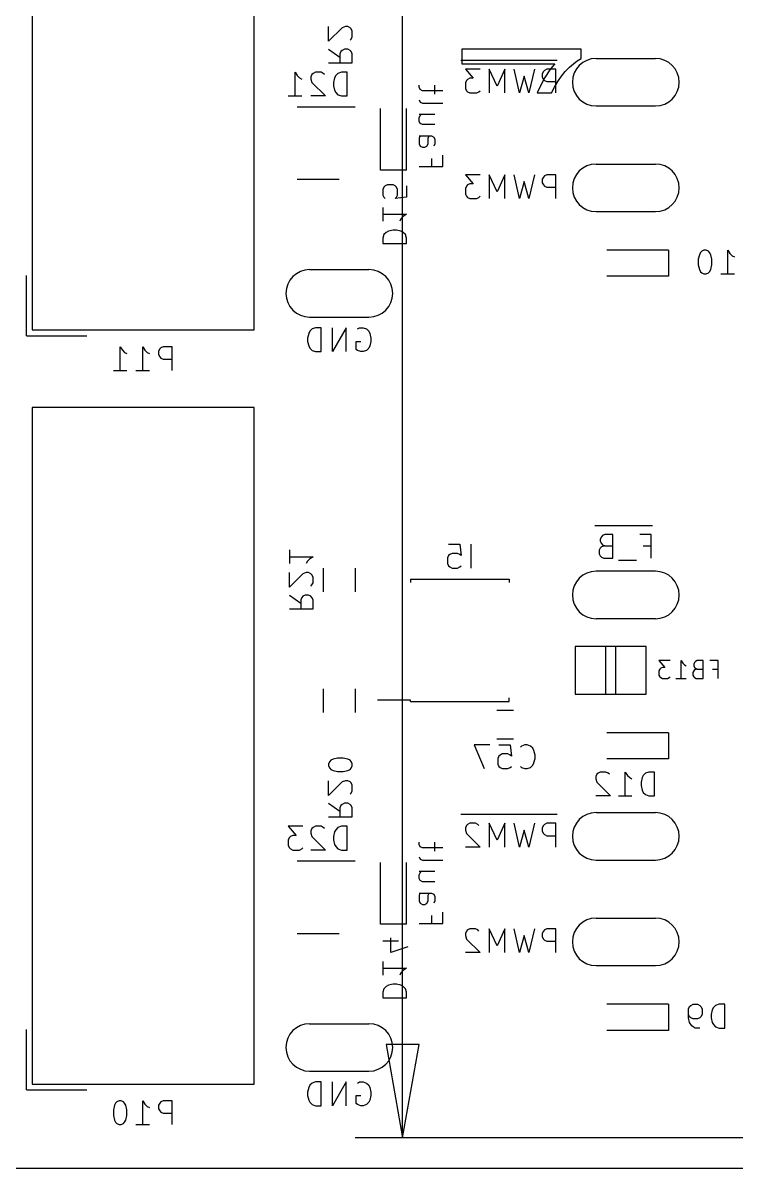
# Model space of a CAD drawing. Extents: x -21 to 324, y -93 to 158.
# Drawn here: x 104.58 to 134.62, y -55.78 to -7.56 of the extents above; entities that cross this region are included whole.
import ezdxf

# ---------------------------------------------------------------- set-up
doc = ezdxf.new("R2010")
doc.units = 0
doc.header["$LTSCALE"] = 10
doc.layers.add('BLACK', color=7, linetype='CONTINUOUS')

msp = doc.modelspace()

# ---------------------------------------------------------------- linework, layer by layer
at = {"layer": 'BLACK', "color": 7, "linetype": 'CONTINUOUS'}
for p, q in [((120.577, -54.511), (120.577, 53.33)), ((104.98, 7.99), (104.98, -20.49)), ((114.33, -20.49), (114.33, 7.99)), ((117.458, -8.337), (117.458, -7.718)), ((118.029, -7.766), (117.458, -8.337)), ((118.172, -7.718), (118.029, -7.766)), ((118.267, -7.718), (118.172, -7.718)), ((118.362, -7.766), (118.267, -7.718)), ((118.41, -7.814), (118.362, -7.766)), ((118.458, -7.909), (118.41, -7.814)), ((118.41, -8.242), (118.458, -8.147)), ((118.458, -8.147), (118.458, -7.909)), ((117.458, -8.671), (117.934, -9.004)), ((118.124, -8.671), (118.029, -8.718)), ((118.267, -8.671), (118.124, -8.671)), ((118.362, -8.718), (118.267, -8.671)), ((118.362, -8.29), (118.41, -8.242)), ((128.097, -8.67), (123.077, -8.67)), ((123.077, -8.67), (123.077, -9.284)), ((128.097, -9.066), (128.097, -8.67)), ((117.981, -8.766), (117.934, -8.861)), ((117.934, -8.861), (117.934, -9.242)), ((118.029, -8.718), (117.981, -8.766)), ((118.41, -8.766), (118.362, -8.718)), ((118.458, -8.861), (118.41, -8.766)), ((118.458, -9.242), (118.458, -8.861)), ((123.982, -9.145), (123.03, -9.145)), ((125.125, -9.145), (123.982, -9.145)), ((126.268, -9.145), (125.125, -9.145)), ((127.091, -9.145), (126.268, -9.145)), ((127.768, -9.283), (127.934, -9.16)), ((127.934, -9.16), (128.097, -9.066)), ((128.725, -9.06), (131.225, -9.06)), ((116.045, -10.639), (116.045, -9.639)), ((116.045, -9.639), (116.14, -9.782)), ((116.902, -9.639), (116.807, -9.687)), ((117.14, -9.639), (116.902, -9.639)), ((117.235, -9.687), (117.14, -9.639)), ((117.458, -9.242), (118.458, -9.242)), ((117.997, -9.639), (117.854, -9.687)), ((118.235, -9.639), (117.997, -9.639)), ((118.235, -10.639), (118.235, -9.639)), ((123.077, -9.284), (126.989, -9.284)), ((123.84, -9.512), (123.22, -9.512)), ((123.22, -9.512), (123.554, -9.893)), ((124.554, -10.227), (124.22, -9.512)), ((124.22, -9.512), (124.22, -10.512)), ((124.887, -9.512), (124.554, -10.227)), ((124.887, -10.512), (124.887, -9.512)), ((125.506, -10.512), (125.268, -9.512)), ((126.125, -9.512), (125.887, -10.512)), ((126.506, -9.608), (126.459, -9.703)), ((126.554, -9.56), (126.506, -9.608)), ((126.649, -9.512), (126.554, -9.56)), ((126.777, -9.54), (126.566, -9.866)), ((127.03, -9.512), (126.649, -9.512)), ((126.883, -9.404), (126.777, -9.54)), ((126.989, -9.284), (126.883, -9.404)), ((127.03, -10.512), (127.03, -9.512)), ((127.263, -9.812), (127.429, -9.612)), ((127.429, -9.612), (127.6, -9.433)), ((127.6, -9.433), (127.768, -9.283)), ((116.14, -9.782), (116.235, -9.877)), ((116.235, -9.877), (116.331, -9.925)), ((116.759, -9.735), (116.712, -9.83)), ((116.712, -9.83), (116.712, -9.925)), ((116.712, -9.925), (116.759, -10.068)), ((116.807, -9.687), (116.759, -9.735)), ((116.759, -10.068), (117.331, -10.639)), ((117.283, -9.735), (117.235, -9.687)), ((117.712, -9.877), (117.664, -10.068)), ((117.664, -10.068), (117.664, -10.211)), ((117.759, -9.782), (117.712, -9.877)), ((117.854, -9.687), (117.759, -9.782)), ((123.268, -9.989), (123.22, -10.084)), ((123.22, -10.084), (123.22, -10.322)), ((123.316, -9.941), (123.268, -9.989)), ((123.411, -9.893), (123.316, -9.941)), ((123.554, -9.893), (123.411, -9.893)), ((125.697, -9.798), (125.506, -10.512)), ((125.887, -10.512), (125.697, -9.798)), ((126.566, -9.866), (126.381, -10.207)), ((126.459, -9.703), (126.459, -9.846)), ((126.459, -9.846), (126.506, -9.941)), ((126.506, -9.941), (126.554, -9.989)), ((126.554, -9.989), (126.649, -10.036)), ((126.649, -10.036), (127.03, -10.036)), ((126.969, -10.263), (127.11, -10.029)), ((127.11, -10.029), (127.263, -9.812)), ((117.664, -10.211), (117.712, -10.401)), ((117.712, -10.401), (117.759, -10.496)), ((117.759, -10.496), (117.854, -10.592)), ((117.854, -10.592), (117.997, -10.639)), ((121.268, -10.274), (121.268, -10.179)), ((121.315, -10.37), (121.268, -10.274)), ((121.411, -10.417), (121.315, -10.37)), ((122.268, -10.417), (121.411, -10.417)), ((121.934, -10.56), (121.934, -10.179)), ((123.22, -10.322), (123.268, -10.417)), ((123.268, -10.417), (123.316, -10.465)), ((123.316, -10.465), (123.411, -10.512)), ((123.411, -10.512), (123.697, -10.512)), ((123.697, -10.512), (123.792, -10.465)), ((123.792, -10.465), (123.84, -10.417)), ((126.381, -10.207), (126.249, -10.512)), ((126.249, -10.512), (126.842, -10.512)), ((126.842, -10.512), (126.969, -10.263)), ((115.759, -10.639), (116.331, -10.639)), ((116.141, -11.09), (118.571, -11.09)), ((117.331, -10.639), (116.712, -10.639)), ((117.997, -10.639), (118.235, -10.639)), ((121.268, -10.798), (121.315, -10.894)), ((121.315, -10.894), (121.411, -10.941)), ((121.411, -10.941), (122.268, -10.941)), ((128.725, -11.06), (131.225, -11.06)), ((119.646, -13.76), (119.646, -11.16)), ((120.746, -13.76), (120.746, -11.16)), ((121.934, -11.417), (121.268, -11.417)), ((121.268, -11.56), (121.315, -11.465)), ((121.268, -11.703), (121.268, -11.56)), ((121.315, -11.465), (121.363, -11.417)), ((121.315, -11.798), (121.268, -11.703)), ((121.411, -11.846), (121.315, -11.798)), ((121.934, -11.846), (121.411, -11.846)), ((121.268, -12.322), (121.791, -12.322)), ((121.315, -12.322), (121.268, -12.417)), ((121.268, -12.417), (121.268, -12.655)), ((121.649, -12.417), (121.696, -12.322)), ((121.649, -12.655), (121.649, -12.417)), ((121.791, -12.322), (121.887, -12.37)), ((121.887, -12.37), (121.934, -12.465)), ((121.934, -12.465), (121.934, -12.655)), ((121.268, -12.655), (121.315, -12.751)), ((121.315, -12.751), (121.411, -12.798)), ((121.411, -12.798), (121.506, -12.798)), ((121.506, -12.798), (121.601, -12.751)), ((121.601, -12.751), (121.649, -12.655)), ((121.934, -12.655), (121.887, -12.751)), ((121.791, -13.274), (121.791, -13.608)), ((122.268, -13.608), (122.268, -13.132)), ((120.746, -13.76), (119.646, -13.76)), ((121.268, -13.608), (122.268, -13.608)), ((123.84, -13.957), (123.22, -13.957)), ((123.22, -13.957), (123.554, -14.338)), ((124.554, -14.672), (124.22, -13.957)), ((124.22, -13.957), (124.22, -14.957)), ((124.887, -13.957), (124.554, -14.672)), ((124.887, -14.957), (124.887, -13.957)), ((125.506, -14.957), (125.268, -13.957)), ((126.125, -13.957), (125.887, -14.957)), ((126.649, -13.957), (126.554, -14.005)), ((127.03, -13.957), (126.649, -13.957)), ((127.03, -14.957), (127.03, -13.957)), ((128.725, -13.505), (131.225, -13.505)), ((117.901, -14.16), (116.141, -14.16)), ((119.839, -14.429), (119.791, -14.476)), ((119.934, -14.381), (119.839, -14.429)), ((120.172, -14.381), (119.934, -14.381)), ((120.267, -14.429), (120.172, -14.381)), ((120.315, -14.476), (120.267, -14.429)), ((120.744, -14.429), (120.744, -14.905)), ((123.268, -14.434), (123.22, -14.529)), ((123.316, -14.386), (123.268, -14.434)), ((123.411, -14.338), (123.316, -14.386)), ((123.554, -14.338), (123.411, -14.338)), ((125.697, -14.243), (125.506, -14.957)), ((125.887, -14.957), (125.697, -14.243)), ((126.506, -14.053), (126.459, -14.148)), ((126.459, -14.148), (126.459, -14.291)), ((126.459, -14.291), (126.506, -14.386)), ((126.554, -14.005), (126.506, -14.053)), ((126.506, -14.386), (126.554, -14.434)), ((126.554, -14.434), (126.649, -14.481)), ((119.791, -14.476), (119.744, -14.572)), ((119.744, -14.572), (119.744, -14.81)), ((119.744, -14.81), (119.791, -14.905)), ((119.791, -14.905), (119.839, -14.952)), ((120.744, -14.905), (120.267, -14.952)), ((120.267, -14.952), (120.315, -14.905)), ((120.363, -14.572), (120.315, -14.476)), ((120.315, -14.905), (120.363, -14.81)), ((120.363, -14.81), (120.363, -14.572)), ((123.22, -14.529), (123.22, -14.767)), ((123.22, -14.767), (123.268, -14.862)), ((123.268, -14.862), (123.316, -14.91)), ((123.316, -14.91), (123.411, -14.957)), ((123.697, -14.957), (123.792, -14.91)), ((123.792, -14.91), (123.84, -14.862)), ((126.649, -14.481), (127.03, -14.481)), ((119.744, -15.333), (119.744, -15.905)), ((123.411, -14.957), (123.697, -14.957)), ((119.744, -15.619), (120.744, -15.619)), ((120.506, -15.81), (120.458, -15.905)), ((120.601, -15.714), (120.506, -15.81)), ((120.744, -15.619), (120.601, -15.714)), ((128.725, -15.505), (131.225, -15.505)), ((119.887, -16.381), (119.791, -16.476)), ((119.982, -16.333), (119.887, -16.381)), ((120.172, -16.286), (119.982, -16.333)), ((120.315, -16.286), (120.172, -16.286)), ((120.506, -16.333), (120.315, -16.286)), ((120.601, -16.381), (120.506, -16.333)), ((120.696, -16.476), (120.601, -16.381)), ((119.791, -16.476), (119.744, -16.619)), ((119.744, -16.619), (119.744, -16.857)), ((119.744, -16.857), (120.744, -16.857)), ((120.744, -16.619), (120.696, -16.476)), ((120.744, -16.857), (120.744, -16.619)), ((131.775, -17.13), (129.175, -17.13)), ((131.775, -17.13), (131.775, -18.23)), ((133.079, -17.323), (133.031, -17.513)), ((133.126, -17.228), (133.079, -17.323)), ((133.174, -17.18), (133.126, -17.228)), ((133.269, -17.132), (133.174, -17.18)), ((133.364, -17.132), (133.269, -17.132)), ((133.46, -17.18), (133.364, -17.132)), ((133.507, -17.228), (133.46, -17.18)), ((133.555, -17.323), (133.507, -17.228)), ((133.603, -17.513), (133.555, -17.323)), ((134.269, -18.132), (134.269, -17.132)), ((134.269, -17.132), (134.364, -17.275)), ((134.364, -17.275), (134.46, -17.37)), ((133.031, -17.513), (133.031, -17.751)), ((133.031, -17.751), (133.079, -17.942)), ((133.555, -17.942), (133.603, -17.751)), ((133.603, -17.751), (133.603, -17.513)), ((134.46, -17.37), (134.555, -17.418)), ((104.73, -20.74), (104.73, -18.2)), ((116.66, -17.95), (119.16, -17.95)), ((131.775, -18.23), (129.175, -18.23)), ((133.079, -17.942), (133.126, -18.037)), ((133.126, -18.037), (133.174, -18.085)), ((133.174, -18.085), (133.269, -18.132)), ((133.269, -18.132), (133.364, -18.132)), ((133.364, -18.132), (133.46, -18.085)), ((133.46, -18.085), (133.507, -18.037)), ((133.507, -18.037), (133.555, -17.942)), ((133.984, -18.132), (134.555, -18.132)), ((116.66, -19.95), (119.16, -19.95)), ((104.98, -20.49), (114.33, -20.49)), ((116.624, -20.64), (116.577, -20.831)), ((116.672, -20.545), (116.624, -20.64)), ((116.767, -20.45), (116.672, -20.545)), ((116.91, -20.402), (116.767, -20.45)), ((117.148, -20.402), (116.91, -20.402)), ((117.148, -21.402), (117.148, -20.402)), ((118.196, -20.402), (117.624, -21.402)), ((117.624, -21.402), (117.624, -20.402)), ((118.196, -21.402), (118.196, -20.402)), ((118.672, -20.45), (118.767, -20.402)), ((118.767, -20.402), (118.91, -20.402)), ((118.91, -20.402), (119.053, -20.45)), ((119.053, -20.45), (119.148, -20.545)), ((119.148, -20.545), (119.196, -20.64)), ((119.196, -20.64), (119.243, -20.831)), ((104.73, -20.74), (107.27, -20.74)), ((108.679, -22.196), (108.679, -21.196)), ((108.679, -21.196), (108.774, -21.339)), ((109.631, -22.196), (109.631, -21.196)), ((109.631, -21.196), (109.726, -21.339)), ((110.488, -21.196), (110.393, -21.244)), ((110.869, -21.196), (110.488, -21.196)), ((110.869, -22.196), (110.869, -21.196)), ((116.577, -20.831), (116.577, -20.974)), ((116.577, -20.974), (116.624, -21.164)), ((116.624, -21.164), (116.672, -21.26)), ((118.624, -21.307), (118.624, -20.974)), ((118.624, -20.974), (118.815, -20.974)), ((119.196, -21.164), (119.148, -21.26)), ((119.243, -20.974), (119.196, -21.164)), ((119.243, -20.831), (119.243, -20.974)), ((108.774, -21.339), (108.869, -21.434)), ((108.869, -21.434), (108.965, -21.482)), ((109.726, -21.339), (109.822, -21.434)), ((109.822, -21.434), (109.917, -21.482)), ((110.346, -21.292), (110.298, -21.387)), ((110.298, -21.387), (110.298, -21.53)), ((110.298, -21.53), (110.346, -21.625)), ((110.393, -21.244), (110.346, -21.292)), ((110.346, -21.625), (110.393, -21.673)), ((110.393, -21.673), (110.488, -21.72)), ((116.672, -21.26), (116.767, -21.355)), ((116.767, -21.355), (116.91, -21.402)), ((116.91, -21.402), (117.148, -21.402)), ((118.672, -21.355), (118.624, -21.307)), ((118.815, -21.402), (118.672, -21.355)), ((118.91, -21.402), (118.815, -21.402)), ((119.053, -21.355), (118.91, -21.402)), ((119.148, -21.26), (119.053, -21.355)), ((110.488, -21.72), (110.869, -21.72)), ((108.393, -22.196), (108.965, -22.196)), ((109.346, -22.196), (109.917, -22.196)), ((114.33, -23.76), (104.98, -23.76)), ((104.98, -23.76), (104.98, -52.24)), ((114.33, -52.24), (114.33, -23.76)), ((129.666, -28.735), (128.666, -28.735)), ((130.427, -28.735), (129.666, -28.735)), ((131.108, -28.735), (130.427, -28.735)), ((128.951, -29.198), (128.904, -29.293)), ((128.904, -29.293), (128.904, -29.388)), ((128.904, -29.388), (128.951, -29.483)), ((128.999, -29.15), (128.951, -29.198)), ((129.094, -29.102), (128.999, -29.15)), ((129.427, -29.102), (129.094, -29.102)), ((129.427, -30.102), (129.427, -29.102)), ((131.046, -29.102), (130.57, -29.102)), ((131.046, -30.102), (131.046, -29.102)), ((115.807, -29.753), (115.807, -30.325)), ((122.514, -29.515), (122.99, -29.515)), ((122.99, -29.515), (123.038, -29.991)), ((123.466, -30.515), (123.466, -29.515)), ((128.904, -29.674), (128.856, -29.769)), ((128.856, -29.769), (128.856, -29.912)), ((128.951, -29.626), (128.904, -29.674)), ((128.951, -29.483), (128.999, -29.531)), ((129.094, -29.579), (128.951, -29.626)), ((128.999, -29.531), (129.094, -29.579)), ((129.094, -29.579), (129.427, -29.579)), ((130.713, -29.579), (131.046, -29.579)), ((115.807, -30.039), (116.807, -30.039)), ((116.569, -30.229), (116.521, -30.325)), ((116.664, -30.134), (116.569, -30.229)), ((116.807, -30.039), (116.664, -30.134)), ((122.514, -29.991), (122.466, -30.086)), ((122.466, -30.086), (122.466, -30.324)), ((122.466, -30.324), (122.514, -30.42)), ((122.561, -29.943), (122.514, -29.991)), ((122.657, -29.896), (122.561, -29.943)), ((122.895, -29.896), (122.657, -29.896)), ((122.99, -29.943), (122.895, -29.896)), ((123.038, -29.991), (122.99, -29.943)), ((128.856, -29.912), (128.904, -30.007)), ((128.904, -30.007), (128.951, -30.055)), ((128.951, -30.055), (129.046, -30.102)), ((129.046, -30.102), (129.427, -30.102)), ((130.427, -30.198), (129.666, -30.198)), ((115.807, -31.325), (115.807, -30.705)), ((116.378, -30.753), (115.807, -31.325)), ((116.521, -30.705), (116.378, -30.753)), ((116.616, -30.705), (116.521, -30.705)), ((116.711, -30.753), (116.616, -30.705)), ((116.759, -30.801), (116.711, -30.753)), ((116.807, -30.896), (116.759, -30.801)), ((117.23, -30.515), (117.23, -31.515)), ((118.59, -31.515), (118.59, -30.515)), ((122.514, -30.42), (122.561, -30.467)), ((122.561, -30.467), (122.657, -30.515)), ((122.657, -30.515), (122.895, -30.515)), ((122.895, -30.515), (122.99, -30.467)), ((122.99, -30.467), (123.038, -30.42)), ((131.225, -30.65), (128.725, -30.65)), ((116.711, -31.277), (116.759, -31.229)), ((116.759, -31.229), (116.807, -31.134)), ((116.807, -31.134), (116.807, -30.896)), ((120.915, -30.98), (120.915, -31.125)), ((120.915, -30.98), (125.065, -30.98)), ((125.065, -30.98), (125.065, -31.125)), ((115.807, -31.658), (116.283, -31.991)), ((116.33, -31.753), (116.283, -31.848)), ((116.378, -31.705), (116.33, -31.753)), ((116.473, -31.658), (116.378, -31.705)), ((116.616, -31.658), (116.473, -31.658)), ((116.711, -31.705), (116.616, -31.658)), ((116.759, -31.753), (116.711, -31.705)), ((116.807, -31.848), (116.759, -31.753)), ((115.807, -32.229), (116.807, -32.229)), ((116.283, -31.848), (116.283, -32.229)), ((116.807, -32.229), (116.807, -31.848)), ((131.225, -32.65), (128.725, -32.65)), ((127.839, -33.824), (127.839, -35.826)), ((130.841, -33.824), (127.839, -33.824)), ((129.139, -35.826), (129.139, -33.824)), ((129.541, -33.824), (129.541, -35.826)), ((130.841, -35.826), (130.841, -33.824)), ((131.839, -34.415), (131.375, -34.415)), ((131.375, -34.415), (131.625, -34.7)), ((131.518, -34.7), (131.447, -34.736)), ((131.625, -34.7), (131.518, -34.7)), ((132.303, -35.164), (132.303, -34.415)), ((132.303, -34.415), (132.374, -34.522)), ((132.374, -34.522), (132.446, -34.593)), ((132.446, -34.593), (132.517, -34.629)), ((132.874, -34.486), (132.838, -34.557)), ((132.838, -34.557), (132.838, -34.629)), ((132.838, -34.629), (132.874, -34.7)), ((132.91, -34.45), (132.874, -34.486)), ((132.874, -34.7), (132.91, -34.736)), ((132.981, -34.415), (132.91, -34.45)), ((133.231, -34.415), (132.981, -34.415)), ((133.231, -35.164), (133.231, -34.415)), ((133.873, -34.415), (133.516, -34.415)), ((133.873, -35.164), (133.873, -34.415)), ((131.411, -34.771), (131.375, -34.843)), ((131.375, -34.843), (131.375, -35.021)), ((131.375, -35.021), (131.411, -35.093)), ((131.447, -34.736), (131.411, -34.771)), ((131.411, -35.093), (131.447, -35.128)), ((131.447, -35.128), (131.518, -35.164)), ((131.518, -35.164), (131.732, -35.164)), ((131.732, -35.164), (131.804, -35.128)), ((131.804, -35.128), (131.839, -35.093)), ((132.089, -35.164), (132.517, -35.164)), ((132.838, -34.843), (132.803, -34.914)), ((132.803, -34.914), (132.803, -35.021)), ((132.803, -35.021), (132.838, -35.093)), ((132.874, -34.807), (132.838, -34.843)), ((132.838, -35.093), (132.874, -35.128)), ((132.981, -34.771), (132.874, -34.807)), ((132.874, -35.128), (132.945, -35.164)), ((132.91, -34.736), (132.981, -34.771)), ((132.945, -35.164), (133.231, -35.164)), ((132.981, -34.771), (133.231, -34.771)), ((133.623, -34.771), (133.873, -34.771)), ((117.23, -35.595), (117.23, -36.595)), ((118.59, -36.595), (118.59, -35.595)), ((120.915, -36.08), (119.515, -36.08)), ((120.915, -36.13), (120.915, -36.08)), ((120.915, -36.13), (125.065, -36.13)), ((125.065, -36.13), (125.065, -35.985)), ((127.839, -35.826), (130.841, -35.826)), ((125.245, -36.511), (124.545, -36.511)), ((131.775, -37.45), (129.175, -37.45)), ((131.775, -37.45), (131.775, -38.55)), ((124.252, -37.96), (123.586, -37.96)), ((123.586, -37.96), (124.014, -38.96)), ((124.545, -37.711), (125.245, -37.711)), ((124.633, -37.96), (125.109, -37.96)), ((125.109, -37.96), (125.157, -38.437)), ((125.586, -38.008), (125.538, -38.056)), ((125.728, -37.96), (125.586, -38.008)), ((125.824, -37.96), (125.728, -37.96)), ((125.966, -38.008), (125.824, -37.96)), ((126.062, -38.103), (125.966, -38.008)), ((117.648, -38.564), (117.553, -38.611)), ((117.839, -38.516), (117.648, -38.564)), ((118.077, -38.516), (117.839, -38.516)), ((118.267, -38.564), (118.077, -38.516)), ((118.362, -38.611), (118.267, -38.564)), ((124.633, -38.437), (124.586, -38.532)), ((124.586, -38.532), (124.586, -38.77)), ((124.681, -38.389), (124.633, -38.437)), ((124.776, -38.341), (124.681, -38.389)), ((125.014, -38.341), (124.776, -38.341)), ((125.109, -38.389), (125.014, -38.341)), ((125.157, -38.437), (125.109, -38.389)), ((126.109, -38.198), (126.062, -38.103)), ((126.157, -38.389), (126.109, -38.198)), ((126.109, -38.722), (126.157, -38.532)), ((126.157, -38.532), (126.157, -38.389)), ((131.775, -38.55), (129.175, -38.55)), ((117.505, -38.659), (117.458, -38.754)), ((117.458, -38.754), (117.458, -38.849)), ((117.458, -38.849), (117.505, -38.945)), ((117.553, -38.611), (117.505, -38.659)), ((117.505, -38.945), (117.553, -38.992)), ((117.553, -38.992), (117.648, -39.04)), ((117.648, -39.04), (117.839, -39.087)), ((118.077, -39.087), (118.267, -39.04)), ((118.267, -39.04), (118.362, -38.992)), ((118.41, -38.659), (118.362, -38.611)), ((118.362, -38.992), (118.41, -38.945)), ((118.458, -38.754), (118.41, -38.659)), ((118.41, -38.945), (118.458, -38.849)), ((118.458, -38.849), (118.458, -38.754)), ((124.586, -38.77), (124.633, -38.865)), ((124.633, -38.865), (124.681, -38.913)), ((124.681, -38.913), (124.776, -38.96)), ((124.776, -38.96), (125.014, -38.96)), ((125.014, -38.96), (125.109, -38.913)), ((125.109, -38.913), (125.157, -38.865)), ((125.538, -38.865), (125.586, -38.913)), ((125.586, -38.913), (125.728, -38.96)), ((125.728, -38.96), (125.824, -38.96)), ((125.824, -38.96), (125.966, -38.913)), ((125.966, -38.913), (126.062, -38.817)), ((126.062, -38.817), (126.109, -38.722)), ((117.458, -40.087), (117.458, -39.468)), ((118.029, -39.516), (117.458, -40.087)), ((117.839, -39.087), (118.077, -39.087)), ((118.172, -39.468), (118.029, -39.516)), ((118.267, -39.468), (118.172, -39.468)), ((118.362, -39.516), (118.267, -39.468)), ((118.41, -39.564), (118.362, -39.516)), ((128.761, -39.199), (128.713, -39.294)), ((128.713, -39.294), (128.713, -39.389)), ((128.713, -39.389), (128.761, -39.532)), ((128.808, -39.151), (128.761, -39.199)), ((128.761, -39.532), (129.332, -40.103)), ((128.904, -39.103), (128.808, -39.151)), ((129.142, -39.103), (128.904, -39.103)), ((129.237, -39.151), (129.142, -39.103)), ((129.285, -39.199), (129.237, -39.151)), ((129.951, -40.103), (129.951, -39.103)), ((129.951, -39.103), (130.046, -39.246)), ((130.046, -39.246), (130.142, -39.341)), ((130.142, -39.341), (130.237, -39.389)), ((130.666, -39.341), (130.618, -39.532)), ((130.618, -39.532), (130.618, -39.675)), ((130.713, -39.246), (130.666, -39.341)), ((130.808, -39.151), (130.713, -39.246)), ((130.951, -39.103), (130.808, -39.151)), ((131.189, -39.103), (130.951, -39.103)), ((131.189, -40.103), (131.189, -39.103)), ((118.362, -40.04), (118.41, -39.992)), ((118.458, -39.659), (118.41, -39.564)), ((118.41, -39.992), (118.458, -39.897)), ((118.458, -39.897), (118.458, -39.659)), ((130.618, -39.675), (130.666, -39.865)), ((130.666, -39.865), (130.713, -39.96)), ((130.713, -39.96), (130.808, -40.056)), ((117.458, -40.421), (117.934, -40.754)), ((118.029, -40.468), (117.981, -40.516)), ((118.124, -40.421), (118.029, -40.468)), ((118.267, -40.421), (118.124, -40.421)), ((118.362, -40.468), (118.267, -40.421)), ((118.41, -40.516), (118.362, -40.468)), ((129.332, -40.103), (128.713, -40.103)), ((129.666, -40.103), (130.237, -40.103)), ((130.808, -40.056), (130.951, -40.103)), ((130.951, -40.103), (131.189, -40.103)), ((117.981, -40.516), (117.934, -40.611)), ((117.934, -40.611), (117.934, -40.992)), ((118.458, -40.611), (118.41, -40.516)), ((118.458, -40.992), (118.458, -40.611)), ((123.982, -40.895), (123.03, -40.895)), ((125.125, -40.895), (123.982, -40.895)), ((126.268, -40.895), (125.125, -40.895)), ((127.091, -40.895), (126.268, -40.895)), ((128.725, -40.81), (131.225, -40.81)), ((116.378, -41.389), (115.759, -41.389)), ((115.759, -41.389), (116.092, -41.77)), ((116.807, -41.437), (116.759, -41.485)), ((116.902, -41.389), (116.807, -41.437)), ((117.14, -41.389), (116.902, -41.389)), ((117.235, -41.437), (117.14, -41.389)), ((117.283, -41.485), (117.235, -41.437)), ((117.458, -40.992), (118.458, -40.992)), ((117.854, -41.437), (117.759, -41.532)), ((117.997, -41.389), (117.854, -41.437)), ((118.235, -41.389), (117.997, -41.389)), ((118.235, -42.389), (118.235, -41.389)), ((123.268, -41.358), (123.22, -41.453)), ((123.22, -41.453), (123.22, -41.548)), ((123.316, -41.31), (123.268, -41.358)), ((123.411, -41.262), (123.316, -41.31)), ((123.649, -41.262), (123.411, -41.262)), ((123.744, -41.31), (123.649, -41.262)), ((123.792, -41.358), (123.744, -41.31)), ((124.554, -41.977), (124.22, -41.262)), ((124.22, -41.262), (124.22, -42.262)), ((124.887, -41.262), (124.554, -41.977)), ((124.887, -42.262), (124.887, -41.262)), ((125.506, -42.262), (125.268, -41.262)), ((126.125, -41.262), (125.887, -42.262)), ((126.506, -41.358), (126.459, -41.453)), ((126.459, -41.453), (126.459, -41.596)), ((126.554, -41.31), (126.506, -41.358)), ((126.649, -41.262), (126.554, -41.31)), ((127.03, -41.262), (126.649, -41.262)), ((127.03, -42.262), (127.03, -41.262)), ((115.807, -41.866), (115.759, -41.961)), ((115.854, -41.818), (115.807, -41.866)), ((115.95, -41.77), (115.854, -41.818)), ((116.092, -41.77), (115.95, -41.77)), ((116.759, -41.485), (116.712, -41.58)), ((116.712, -41.58), (116.712, -41.675)), ((116.712, -41.675), (116.759, -41.818)), ((116.759, -41.818), (117.331, -42.389)), ((117.712, -41.627), (117.664, -41.818)), ((117.664, -41.818), (117.664, -41.961)), ((117.759, -41.532), (117.712, -41.627)), ((123.22, -41.548), (123.268, -41.691)), ((123.268, -41.691), (123.84, -42.262)), ((125.697, -41.548), (125.506, -42.262)), ((125.887, -42.262), (125.697, -41.548)), ((126.459, -41.596), (126.506, -41.691)), ((126.506, -41.691), (126.554, -41.739)), ((126.554, -41.739), (126.649, -41.786)), ((126.649, -41.786), (127.03, -41.786)), ((115.759, -41.961), (115.759, -42.199)), ((115.759, -42.199), (115.807, -42.294)), ((115.807, -42.294), (115.854, -42.342)), ((115.854, -42.342), (115.95, -42.389)), ((115.95, -42.389), (116.235, -42.389)), ((116.235, -42.389), (116.331, -42.342)), ((116.331, -42.342), (116.378, -42.294)), ((117.331, -42.389), (116.712, -42.389)), ((117.664, -41.961), (117.712, -42.151)), ((117.712, -42.151), (117.759, -42.246)), ((117.759, -42.246), (117.854, -42.342)), ((117.854, -42.342), (117.997, -42.389)), ((117.997, -42.389), (118.235, -42.389)), ((121.268, -42.151), (121.268, -42.056)), ((121.315, -42.247), (121.268, -42.151)), ((121.411, -42.294), (121.315, -42.247)), ((122.268, -42.294), (121.411, -42.294)), ((121.934, -42.437), (121.934, -42.056)), ((123.84, -42.262), (123.22, -42.262)), ((116.141, -42.84), (118.571, -42.84)), ((119.646, -45.51), (119.646, -42.91)), ((120.746, -45.51), (120.746, -42.91)), ((121.268, -42.675), (121.315, -42.771)), ((121.315, -42.771), (121.411, -42.818)), ((121.411, -42.818), (122.268, -42.818)), ((128.725, -42.81), (131.225, -42.81)), ((121.934, -43.294), (121.268, -43.294)), ((121.268, -43.437), (121.315, -43.342)), ((121.315, -43.342), (121.363, -43.294)), ((121.268, -43.58), (121.268, -43.437)), ((121.315, -43.675), (121.268, -43.58)), ((121.411, -43.723), (121.315, -43.675)), ((121.934, -43.723), (121.411, -43.723)), ((121.268, -44.199), (121.791, -44.199)), ((121.315, -44.199), (121.268, -44.294)), ((121.268, -44.294), (121.268, -44.532)), ((121.649, -44.294), (121.696, -44.199)), ((121.649, -44.532), (121.649, -44.294)), ((121.791, -44.199), (121.887, -44.247)), ((121.887, -44.247), (121.934, -44.342)), ((121.934, -44.342), (121.934, -44.532)), ((121.268, -44.532), (121.315, -44.628)), ((121.315, -44.628), (121.411, -44.675)), ((121.411, -44.675), (121.506, -44.675)), ((121.506, -44.675), (121.601, -44.628)), ((121.601, -44.628), (121.649, -44.532)), ((121.934, -44.532), (121.887, -44.628)), ((121.791, -45.151), (121.791, -45.485)), ((122.268, -45.485), (122.268, -45.009)), ((128.725, -45.255), (131.225, -45.255)), ((120.746, -45.51), (119.646, -45.51)), ((121.268, -45.485), (122.268, -45.485)), ((123.268, -45.803), (123.22, -45.898)), ((123.316, -45.755), (123.268, -45.803)), ((123.411, -45.707), (123.316, -45.755)), ((123.649, -45.707), (123.411, -45.707)), ((123.744, -45.755), (123.649, -45.707)), ((123.792, -45.803), (123.744, -45.755)), ((124.554, -46.422), (124.22, -45.707)), ((124.22, -45.707), (124.22, -46.707)), ((124.887, -45.707), (124.554, -46.422)), ((124.887, -46.707), (124.887, -45.707)), ((125.506, -46.707), (125.268, -45.707)), ((126.125, -45.707), (125.887, -46.707)), ((126.506, -45.803), (126.459, -45.898)), ((126.554, -45.755), (126.506, -45.803)), ((126.649, -45.707), (126.554, -45.755)), ((127.03, -45.707), (126.649, -45.707)), ((127.03, -46.707), (127.03, -45.707)), ((117.901, -45.91), (116.141, -45.91)), ((120.41, -46.226), (119.744, -46.226)), ((120.077, -46.702), (120.077, -46.083)), ((123.22, -45.898), (123.22, -45.993)), ((123.22, -45.993), (123.268, -46.136)), ((123.268, -46.136), (123.84, -46.707)), ((125.697, -45.993), (125.506, -46.707)), ((125.887, -46.707), (125.697, -45.993)), ((126.459, -45.898), (126.459, -46.041)), ((126.459, -46.041), (126.506, -46.136)), ((126.506, -46.136), (126.554, -46.184)), ((126.554, -46.184), (126.649, -46.231)), ((126.649, -46.231), (127.03, -46.231)), ((120.791, -46.464), (120.077, -46.702)), ((123.84, -46.707), (123.22, -46.707)), ((119.744, -47.083), (119.744, -47.655)), ((119.744, -47.369), (120.744, -47.369)), ((120.506, -47.56), (120.458, -47.655)), ((120.601, -47.464), (120.506, -47.56)), ((120.744, -47.369), (120.601, -47.464)), ((128.725, -47.255), (131.225, -47.255)), ((119.887, -48.131), (119.791, -48.226)), ((119.982, -48.083), (119.887, -48.131)), ((120.172, -48.036), (119.982, -48.083)), ((120.315, -48.036), (120.172, -48.036)), ((120.506, -48.083), (120.315, -48.036)), ((120.601, -48.131), (120.506, -48.083)), ((120.696, -48.226), (120.601, -48.131)), ((119.791, -48.226), (119.744, -48.369)), ((119.744, -48.369), (119.744, -48.607)), ((119.744, -48.607), (120.744, -48.607)), ((120.744, -48.369), (120.696, -48.226)), ((120.744, -48.607), (120.744, -48.369)), ((131.775, -48.88), (129.175, -48.88)), ((131.775, -48.88), (131.775, -49.98)), ((132.618, -49.073), (132.666, -48.978)), ((132.618, -49.454), (132.618, -49.073)), ((132.666, -48.978), (132.714, -48.93)), ((132.714, -48.93), (132.809, -48.882)), ((132.809, -48.882), (132.999, -48.882)), ((132.999, -48.882), (133.095, -48.93)), ((133.095, -48.93), (133.142, -48.978)), ((133.142, -48.978), (133.19, -49.073)), ((133.19, -49.073), (133.19, -49.311)), ((133.618, -49.12), (133.571, -49.311)), ((133.666, -49.025), (133.618, -49.12)), ((133.761, -48.93), (133.666, -49.025)), ((133.904, -48.882), (133.761, -48.93)), ((134.142, -48.882), (133.904, -48.882)), ((134.142, -49.882), (134.142, -48.882)), ((132.666, -49.406), (132.618, -49.311)), ((132.666, -49.644), (132.618, -49.454)), ((132.714, -49.454), (132.666, -49.406)), ((132.761, -49.787), (132.666, -49.644)), ((132.809, -49.501), (132.714, -49.454)), ((132.999, -49.501), (132.809, -49.501)), ((133.095, -49.454), (132.999, -49.501)), ((133.142, -49.406), (133.095, -49.454)), ((133.19, -49.311), (133.142, -49.406)), ((133.571, -49.311), (133.571, -49.454)), ((133.571, -49.454), (133.618, -49.644)), ((133.618, -49.644), (133.666, -49.739)), ((104.73, -52.49), (104.73, -49.95)), ((116.66, -49.7), (119.16, -49.7)), ((131.775, -49.98), (129.175, -49.98)), ((132.809, -49.835), (132.761, -49.787)), ((132.904, -49.882), (132.809, -49.835)), ((133.095, -49.882), (132.904, -49.882)), ((133.666, -49.739), (133.761, -49.835)), ((133.761, -49.835), (133.904, -49.882)), ((133.904, -49.882), (134.142, -49.882)), ((119.882, -50.572), (120.577, -54.511)), ((121.271, -50.572), (119.882, -50.572)), ((120.577, -54.511), (121.271, -50.572)), ((116.66, -51.7), (119.16, -51.7)), ((104.73, -52.49), (107.27, -52.49)), ((104.98, -52.24), (114.33, -52.24)), ((116.624, -52.39), (116.577, -52.581)), ((116.672, -52.295), (116.624, -52.39)), ((116.767, -52.2), (116.672, -52.295)), ((116.91, -52.152), (116.767, -52.2)), ((117.148, -52.152), (116.91, -52.152)), ((117.148, -53.152), (117.148, -52.152)), ((118.196, -52.152), (117.624, -53.152)), ((117.624, -53.152), (117.624, -52.152)), ((118.196, -53.152), (118.196, -52.152)), ((118.672, -52.2), (118.767, -52.152)), ((118.767, -52.152), (118.91, -52.152)), ((118.91, -52.152), (119.053, -52.2)), ((119.053, -52.2), (119.148, -52.295)), ((119.148, -52.295), (119.196, -52.39)), ((119.196, -52.39), (119.243, -52.581)), ((108.536, -52.994), (108.488, -53.042)), ((108.631, -52.946), (108.536, -52.994)), ((108.726, -52.946), (108.631, -52.946)), ((108.822, -52.994), (108.726, -52.946)), ((108.869, -53.042), (108.822, -52.994)), ((109.631, -53.946), (109.631, -52.946)), ((109.631, -52.946), (109.726, -53.089)), ((110.393, -52.994), (110.346, -53.042)), ((110.488, -52.946), (110.393, -52.994)), ((110.869, -52.946), (110.488, -52.946)), ((110.869, -53.946), (110.869, -52.946)), ((116.577, -52.581), (116.577, -52.724)), ((116.577, -52.724), (116.624, -52.914)), ((116.624, -52.914), (116.672, -53.009)), ((116.672, -53.009), (116.767, -53.105)), ((118.624, -53.057), (118.624, -52.724)), ((118.624, -52.724), (118.815, -52.724)), ((119.148, -53.009), (119.053, -53.105)), ((119.196, -52.914), (119.148, -53.009)), ((119.243, -52.724), (119.196, -52.914)), ((119.243, -52.581), (119.243, -52.724)), ((108.441, -53.137), (108.393, -53.327)), ((108.393, -53.327), (108.393, -53.565)), ((108.488, -53.042), (108.441, -53.137)), ((108.917, -53.137), (108.869, -53.042)), ((108.965, -53.327), (108.917, -53.137)), ((108.965, -53.565), (108.965, -53.327)), ((109.726, -53.089), (109.822, -53.184)), ((109.822, -53.184), (109.917, -53.232)), ((110.346, -53.042), (110.298, -53.137)), ((110.298, -53.137), (110.298, -53.28)), ((110.298, -53.28), (110.346, -53.375)), ((110.346, -53.375), (110.393, -53.423)), ((110.393, -53.423), (110.488, -53.47)), ((110.488, -53.47), (110.869, -53.47)), ((116.767, -53.105), (116.91, -53.152)), ((116.91, -53.152), (117.148, -53.152)), ((118.672, -53.105), (118.624, -53.057)), ((118.815, -53.152), (118.672, -53.105)), ((118.91, -53.152), (118.815, -53.152)), ((119.053, -53.105), (118.91, -53.152)), ((108.393, -53.565), (108.441, -53.756)), ((108.441, -53.756), (108.488, -53.851)), ((108.488, -53.851), (108.536, -53.899)), ((108.536, -53.899), (108.631, -53.946)), ((108.631, -53.946), (108.726, -53.946)), ((108.726, -53.946), (108.822, -53.899)), ((108.822, -53.899), (108.869, -53.851)), ((108.869, -53.851), (108.917, -53.756)), ((108.917, -53.756), (108.965, -53.565)), ((109.346, -53.946), (109.917, -53.946)), ((135.619, -54.511), (118.577, -54.511)), ((76, -55.78), (238.56, -55.78))]:
    msp.add_line(p, q, dxfattribs=at)
for centre, start, end in [((128.725, -10.06), 90, 270), ((131.225, -10.06), 270, 90), ((128.725, -14.505), 90, 270), ((131.225, -14.505), 270, 90), ((116.66, -18.95), 90, 270), ((119.16, -18.95), 270, 90), ((128.725, -31.65), 90, 270), ((131.225, -31.65), 270, 90), ((128.725, -41.81), 90, 270), ((131.225, -41.81), 270, 90), ((128.725, -46.255), 90, 270), ((131.225, -46.255), 270, 90), ((116.66, -50.7), 90, 270), ((119.16, -50.7), 270, 90)]:
    msp.add_arc(centre, 1, start, end, dxfattribs=at)

doc.saveas('drawing.dxf')
